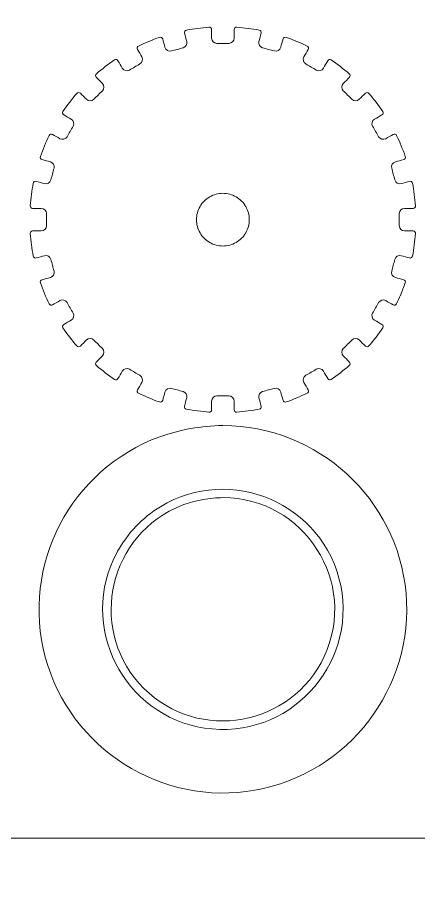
# Model space of a CAD drawing. Header units: centimetres. Extents: x -34.7 to 34.7, y -39.5 to 39.5.
# Drawn here: x 8.46 to 14.45, y 12.44 to 25.41 of the extents above; entities that cross this region are included whole.
import ezdxf

# ---------------------------------------------------------------- set-up
doc = ezdxf.new("R2010")
doc.units = ezdxf.units.CM
doc.header["$MEASUREMENT"] = 0
doc.layers.add('Camada 1', color=7, linetype='Continuous')

msp = doc.modelspace()

# ---------------------------------------------------------------- linework, layer by layer
at = {"layer": 'Camada 1', "color": 5, "lineweight": 9}
msp.add_open_spline([(-34.66849, -39.45036), (-34.66849, -39.45036), (-34.66849, 39.45036), (-34.66849, 39.45036), (-34.66849, 39.45036), (-34.66849, 39.45036), (34.66849, 39.45036), (34.66849, 39.45036), (34.66849, 39.45036), (34.66849, 39.45036), (34.66849, -39.45036), (34.66849, -39.45036), (34.66849, -39.45036), (34.66849, -39.45036), (-34.66849, -39.45036), (-34.66849, -39.45036)], degree=3, knots=[0, 0, 0, 0, 0.2, 0.2, 0.2, 0.2, 0.4, 0.4, 0.4, 0.4, 0.6, 0.6, 0.6, 0.6, 1, 1, 1, 1], dxfattribs=at)
at = {"layer": 'Camada 1', "color": 3, "lineweight": 9}
for points, knots in [([(14.40568, 22.59541), (14.40649, 22.58509), (14.40332, 22.57591), (14.39629, 22.56829), (14.39629, 22.56829), (14.38929, 22.56069), (14.3804, 22.55677), (14.37004, 22.55673), (14.37004, 22.55673), (14.32703, 22.55659), (14.28401, 22.55644), (14.24099, 22.55631), (14.24099, 22.55631), (14.19825, 22.55617), (14.16354, 22.52134), (14.16354, 22.4786), (14.16354, 22.4786), (14.16354, 22.4183), (14.16354, 22.358), (14.16354, 22.2977), (14.16354, 22.2977), (14.16354, 22.25497), (14.19825, 22.22013), (14.24099, 22.21999), (14.24099, 22.21999), (14.28401, 22.21986), (14.32703, 22.21971), (14.37004, 22.21957), (14.37004, 22.21957), (14.3804, 22.21953), (14.38929, 22.2156), (14.39629, 22.20801), (14.39629, 22.20801), (14.40332, 22.20039), (14.40649, 22.19121), (14.40568, 22.18089), (14.40568, 22.18089), (14.3968, 22.06805), (14.38199, 21.95568), (14.36137, 21.84438), (14.36137, 21.84438), (14.35948, 21.8342), (14.35403, 21.82616), (14.34528, 21.82062), (14.34528, 21.82062), (14.33654, 21.81508), (14.32695, 21.8136), (14.31694, 21.81625), (14.31694, 21.81625), (14.27535, 21.82724), (14.23377, 21.83822), (14.19219, 21.84923), (14.19219, 21.84923), (14.15152, 21.85999), (14.10813, 21.83484), (14.09725, 21.7942), (14.09725, 21.7942), (14.08164, 21.73598), (14.06602, 21.67773), (14.05043, 21.61949), (14.05043, 21.61949), (14.03957, 21.57887), (14.06457, 21.53543), (14.10514, 21.5244), (14.10514, 21.5244), (14.14615, 21.51326), (14.18717, 21.50212), (14.22819, 21.49098), (14.22819, 21.49098), (14.23829, 21.48824), (14.24593, 21.48205), (14.2507, 21.47273), (14.2507, 21.47273), (14.25548, 21.46343), (14.25605, 21.45361), (14.25238, 21.44381), (14.25238, 21.44381), (14.22988, 21.38357), (14.20735, 21.32333), (14.18483, 21.26307), (14.18483, 21.26307), (14.18449, 21.26216), (14.18416, 21.26137), (14.18374, 21.26047), (14.18374, 21.26047), (14.16363, 21.21739), (14.14354, 21.17428), (14.12344, 21.1312), (14.12344, 21.1312), (14.11904, 21.12177), (14.11169, 21.11531), (14.10178, 21.11217), (14.10178, 21.11217), (14.09186, 21.10903), (14.08214, 21.11006), (14.07311, 21.11524), (14.07311, 21.11524), (14.03606, 21.13646), (13.99903, 21.15768), (13.96199, 21.1789), (13.96199, 21.1789), (13.92512, 21.20003), (13.8773, 21.18711), (13.85606, 21.15032), (13.85606, 21.15032), (13.82594, 21.0981), (13.7958, 21.04588), (13.76566, 20.99367), (13.76566, 20.99367), (13.74442, 20.95689), (13.75714, 20.90903), (13.79387, 20.88765), (13.79387, 20.88765), (13.83105, 20.86601), (13.86824, 20.84439), (13.90543, 20.82275), (13.90543, 20.82275), (13.91437, 20.81755), (13.92011, 20.80971), (13.92238, 20.7996), (13.92238, 20.7996), (13.92465, 20.78951), (13.92281, 20.77997), (13.91694, 20.77144), (13.91694, 20.77144), (13.85284, 20.67814), (13.78381, 20.58825), (13.71029, 20.50217), (13.71029, 20.50217), (13.70357, 20.4943), (13.69482, 20.49006), (13.68448, 20.48963), (13.68448, 20.48963), (13.67414, 20.48921), (13.66508, 20.49274), (13.65774, 20.50003), (13.65774, 20.50003), (13.62724, 20.53037), (13.59672, 20.56067), (13.5662, 20.59096), (13.5662, 20.59096), (13.53587, 20.62107), (13.48674, 20.621), (13.45651, 20.59076), (13.45651, 20.59076), (13.41387, 20.54812), (13.37122, 20.50548), (13.32858, 20.46284), (13.32858, 20.46284), (13.29837, 20.43262), (13.29828, 20.38346), (13.3284, 20.35315), (13.3284, 20.35315), (13.35871, 20.32263), (13.38904, 20.29212), (13.41935, 20.2616), (13.41935, 20.2616), (13.42665, 20.25426), (13.43017, 20.2452), (13.42973, 20.23485), (13.42973, 20.23485), (13.42932, 20.22451), (13.42507, 20.21577), (13.4172, 20.20905), (13.4172, 20.20905), (13.33113, 20.13554), (13.24119, 20.06655), (13.14791, 20.00244), (13.14791, 20.00244), (13.13938, 19.99657), (13.12983, 19.99474), (13.11973, 19.99701), (13.11973, 19.99701), (13.10964, 19.99927), (13.1018, 20.00501), (13.0966, 20.01396), (13.0966, 20.01396), (13.07497, 20.05115), (13.05334, 20.08833), (13.03171, 20.12551), (13.03171, 20.12551), (13.01034, 20.16223), (12.96249, 20.17495), (12.92569, 20.15371), (12.92569, 20.15371), (12.87348, 20.12357), (12.82127, 20.09342), (12.76905, 20.06329), (12.76905, 20.06329), (12.73224, 20.04205), (12.71935, 19.99423), (12.74047, 19.95736), (12.74047, 19.95736), (12.76185, 19.92003), (12.78324, 19.88271), (12.80463, 19.84538), (12.80463, 19.84538), (12.80977, 19.83639), (12.81083, 19.82673), (12.80775, 19.81686), (12.80775, 19.81686), (12.80465, 19.80697), (12.79829, 19.79963), (12.78894, 19.79517), (12.78894, 19.79517), (12.68678, 19.74645), (12.58207, 19.70308), (12.47536, 19.66529), (12.47536, 19.66529), (12.4656, 19.66183), (12.45592, 19.66253), (12.44676, 19.66733), (12.44676, 19.66733), (12.43759, 19.67212), (12.4315, 19.6797), (12.42879, 19.6897), (12.42879, 19.6897), (12.41751, 19.73121), (12.40624, 19.77271), (12.39496, 19.81423), (12.39496, 19.81423), (12.38394, 19.85482), (12.34048, 19.87982), (12.29987, 19.86892), (12.29987, 19.86892), (12.24162, 19.85331), (12.18338, 19.83771), (12.12514, 19.82209), (12.12514, 19.82209), (12.08453, 19.81119), (12.05939, 19.76782), (12.07013, 19.72717), (12.07013, 19.72717), (12.08113, 19.6856), (12.09213, 19.64402), (12.10312, 19.60244), (12.10312, 19.60244), (12.10577, 19.59245), (12.10429, 19.58284), (12.09875, 19.5741), (12.09875, 19.5741), (12.09322, 19.56536), (12.08516, 19.5599), (12.07499, 19.55802), (12.07499, 19.55802), (11.96369, 19.53736), (11.8513, 19.52256), (11.73845, 19.51369), (11.73845, 19.51369), (11.72814, 19.51287), (11.71895, 19.51606), (11.71134, 19.52308), (11.71134, 19.52308), (11.70373, 19.53008), (11.69981, 19.53897), (11.69978, 19.54933), (11.69978, 19.54933), (11.69964, 19.59235), (11.69949, 19.63537), (11.69935, 19.67839), (11.69935, 19.67839), (11.6992, 19.72113), (11.66438, 19.75582), (11.62164, 19.75582), (11.62164, 19.75582), (11.56136, 19.75582), (11.50105, 19.75582), (11.44077, 19.75582), (11.44077, 19.75582), (11.39803, 19.75582), (11.36321, 19.72113), (11.36307, 19.67839), (11.36307, 19.67839), (11.36293, 19.63537), (11.36277, 19.59235), (11.36262, 19.54933), (11.36262, 19.54933), (11.36259, 19.53897), (11.35866, 19.53008), (11.35106, 19.52308), (11.35106, 19.52308), (11.34345, 19.51606), (11.33426, 19.51287), (11.32394, 19.51369), (11.32394, 19.51369), (11.2111, 19.52256), (11.09872, 19.53737), (10.98743, 19.55802), (10.98743, 19.55802), (10.97725, 19.5599), (10.96921, 19.56536), (10.96366, 19.5741), (10.96366, 19.5741), (10.95813, 19.58284), (10.95664, 19.59245), (10.9593, 19.60244), (10.9593, 19.60244), (10.97028, 19.64402), (10.98127, 19.6856), (10.99227, 19.72717), (10.99227, 19.72717), (11.00301, 19.76782), (10.97787, 19.81119), (10.93726, 19.82209), (10.93726, 19.82209), (10.87902, 19.83771), (10.82079, 19.85334), (10.76254, 19.86892), (10.76254, 19.86892), (10.72195, 19.87979), (10.67849, 19.85481), (10.66747, 19.81424), (10.66747, 19.81424), (10.6562, 19.77272), (10.64493, 19.73121), (10.63364, 19.68968), (10.63364, 19.68968), (10.63092, 19.6797), (10.62484, 19.67212), (10.61567, 19.66733), (10.61567, 19.66733), (10.60651, 19.66253), (10.59682, 19.66183), (10.58707, 19.66529), (10.58707, 19.66529), (10.48035, 19.70306), (10.37564, 19.74644), (10.27347, 19.79516), (10.27347, 19.79516), (10.26413, 19.79962), (10.25777, 19.80696), (10.25468, 19.81684), (10.25468, 19.81684), (10.2516, 19.82672), (10.25266, 19.83638), (10.2578, 19.84536), (10.2578, 19.84536), (10.27918, 19.88268), (10.30055, 19.92), (10.32193, 19.95732), (10.32193, 19.95732), (10.34307, 19.9942), (10.33019, 20.04201), (10.29338, 20.06326), (10.29338, 20.06326), (10.24115, 20.09341), (10.18895, 20.12356), (10.13672, 20.15371), (10.13672, 20.15371), (10.09994, 20.17494), (10.05207, 20.16224), (10.03069, 20.12551), (10.03069, 20.12551), (10.00907, 20.08833), (9.98745, 20.05114), (9.96581, 20.01395), (9.96581, 20.01395), (9.9606, 20.005), (9.95277, 19.99927), (9.94266, 19.997), (9.94266, 19.997), (9.93256, 19.99472), (9.92302, 19.99656), (9.91449, 20.00243), (9.91449, 20.00243), (9.82121, 20.06654), (9.73128, 20.13553), (9.64522, 20.20904), (9.64522, 20.20904), (9.63735, 20.21576), (9.63309, 20.22451), (9.63268, 20.23484), (9.63268, 20.23484), (9.63224, 20.24517), (9.63576, 20.25423), (9.64305, 20.26157), (9.64305, 20.26157), (9.67334, 20.2921), (9.70366, 20.32262), (9.73398, 20.35313), (9.73398, 20.35313), (9.7641, 20.38345), (9.76404, 20.43261), (9.73382, 20.46284), (9.73382, 20.46284), (9.6912, 20.5055), (9.64854, 20.54812), (9.6059, 20.59076), (9.6059, 20.59076), (9.57566, 20.62099), (9.52653, 20.62105), (9.49621, 20.59093), (9.49621, 20.59093), (9.46569, 20.56062), (9.43518, 20.53031), (9.40465, 20.50001), (9.40465, 20.50001), (9.39731, 20.49271), (9.38825, 20.4892), (9.37791, 20.48963), (9.37791, 20.48963), (9.36757, 20.49005), (9.35883, 20.49429), (9.35211, 20.50217), (9.35211, 20.50217), (9.27861, 20.58824), (9.2096, 20.67816), (9.14549, 20.77144), (9.14549, 20.77144), (9.13962, 20.77997), (9.13777, 20.78951), (9.14005, 20.7996), (9.14005, 20.7996), (9.1423, 20.80971), (9.14806, 20.81755), (9.157, 20.82275), (9.157, 20.82275), (9.19419, 20.84439), (9.23138, 20.86601), (9.26856, 20.88765), (9.26856, 20.88765), (9.30528, 20.90903), (9.31803, 20.95688), (9.29677, 20.99369), (9.29677, 20.99369), (9.26662, 21.0459), (9.23647, 21.0981), (9.20633, 21.15032), (9.20633, 21.15032), (9.18508, 21.18711), (9.13729, 21.20003), (9.10041, 21.1789), (9.10041, 21.1789), (9.06308, 21.15751), (9.02575, 21.13613), (8.98841, 21.11474), (8.98841, 21.11474), (8.97944, 21.1096), (8.96978, 21.10854), (8.9599, 21.11162), (8.9599, 21.11162), (8.95002, 21.11472), (8.94268, 21.12107), (8.93822, 21.13041), (8.93822, 21.13041), (8.88949, 21.23258), (8.84612, 21.3373), (8.80834, 21.44399), (8.80834, 21.44399), (8.80488, 21.45375), (8.80559, 21.46343), (8.81039, 21.4726), (8.81039, 21.4726), (8.81518, 21.48178), (8.82276, 21.48786), (8.83274, 21.49057), (8.83274, 21.49057), (8.87425, 21.50185), (8.91577, 21.51313), (8.95729, 21.5244), (8.95729, 21.5244), (8.99786, 21.53543), (9.02287, 21.57888), (9.01197, 21.61951), (9.01197, 21.61951), (8.99636, 21.67773), (8.98076, 21.73598), (8.96514, 21.79422), (8.96514, 21.79422), (8.95425, 21.83482), (8.91088, 21.85997), (8.87023, 21.84922), (8.87023, 21.84922), (8.82864, 21.83822), (8.78707, 21.82723), (8.74547, 21.81624), (8.74547, 21.81624), (8.73547, 21.8136), (8.72587, 21.81508), (8.71713, 21.82062), (8.71713, 21.82062), (8.70839, 21.82616), (8.70294, 21.8342), (8.70105, 21.84438), (8.70105, 21.84438), (8.68041, 21.95568), (8.6656, 22.06805), (8.65674, 22.18091), (8.65674, 22.18091), (8.65592, 22.19123), (8.6591, 22.2004), (8.66612, 22.20802), (8.66612, 22.20802), (8.67312, 22.21562), (8.68202, 22.21954), (8.69238, 22.21958), (8.69238, 22.21958), (8.7354, 22.21972), (8.77843, 22.21986), (8.82145, 22.22001), (8.82145, 22.22001), (8.86419, 22.22015), (8.89889, 22.25498), (8.89889, 22.29771), (8.89889, 22.29771), (8.89889, 22.35802), (8.89889, 22.4183), (8.89889, 22.4786), (8.89889, 22.4786), (8.89889, 22.52134), (8.86418, 22.55617), (8.82144, 22.55631), (8.82144, 22.55631), (8.77842, 22.55644), (8.7354, 22.55659), (8.69238, 22.55673), (8.69238, 22.55673), (8.68202, 22.55677), (8.67312, 22.56069), (8.66612, 22.56829), (8.66612, 22.56829), (8.6591, 22.57591), (8.65592, 22.58509), (8.65674, 22.59541), (8.65674, 22.59541), (8.6656, 22.70826), (8.68041, 22.82065), (8.70106, 22.93195), (8.70106, 22.93195), (8.70295, 22.94212), (8.7084, 22.95017), (8.71715, 22.95571), (8.71715, 22.95571), (8.72588, 22.96124), (8.73549, 22.96272), (8.74549, 22.96007), (8.74549, 22.96007), (8.78707, 22.94909), (8.82865, 22.93809), (8.87023, 22.92709), (8.87023, 22.92709), (8.91088, 22.91634), (8.95425, 22.94148), (8.96514, 22.98209), (8.96514, 22.98209), (8.98076, 23.04034), (8.99636, 23.09858), (9.01197, 23.15681), (9.01197, 23.15681), (9.02287, 23.19743), (8.99786, 23.24089), (8.95729, 23.25191), (8.95729, 23.25191), (8.91577, 23.26318), (8.87426, 23.27445), (8.83274, 23.28574), (8.83274, 23.28574), (8.82276, 23.28845), (8.81518, 23.29454), (8.81039, 23.30371), (8.81039, 23.30371), (8.80559, 23.31287), (8.80488, 23.32256), (8.80834, 23.33232), (8.80834, 23.33232), (8.84612, 23.43901), (8.88949, 23.54373), (8.93822, 23.6459), (8.93822, 23.6459), (8.94268, 23.65523), (8.95002, 23.6616), (8.9599, 23.66469), (8.9599, 23.66469), (8.96978, 23.66778), (8.97944, 23.66671), (8.98841, 23.66157), (8.98841, 23.66157), (9.02575, 23.64019), (9.06308, 23.61881), (9.10041, 23.59742), (9.10041, 23.59742), (9.13729, 23.5763), (9.18507, 23.58921), (9.20631, 23.626), (9.20631, 23.626), (9.23646, 23.67822), (9.26662, 23.73043), (9.29677, 23.78265), (9.29677, 23.78265), (9.31803, 23.81944), (9.3053, 23.86732), (9.26855, 23.88867), (9.26855, 23.88867), (9.23136, 23.9103), (9.19418, 23.93193), (9.157, 23.95357), (9.157, 23.95357), (9.14806, 23.95879), (9.1423, 23.96662), (9.14005, 23.97672), (9.14005, 23.97672), (9.13777, 23.98682), (9.13962, 23.99636), (9.14549, 24.00489), (9.14549, 24.00489), (9.2096, 24.09817), (9.27861, 24.18809), (9.35213, 24.27415), (9.35213, 24.27415), (9.35885, 24.28201), (9.3676, 24.28626), (9.37793, 24.28668), (9.37793, 24.28668), (9.38826, 24.28711), (9.39732, 24.28358), (9.40466, 24.27629), (9.40466, 24.27629), (9.43518, 24.24599), (9.46568, 24.21568), (9.49621, 24.18537), (9.49621, 24.18537), (9.52652, 24.15526), (9.57567, 24.15534), (9.6059, 24.18554), (9.6059, 24.18554), (9.64854, 24.22818), (9.69121, 24.27082), (9.73384, 24.31347), (9.73384, 24.31347), (9.76406, 24.34371), (9.7641, 24.39287), (9.73397, 24.42319), (9.73397, 24.42319), (9.70366, 24.4537), (9.67336, 24.4842), (9.64305, 24.51472), (9.64305, 24.51472), (9.63575, 24.52206), (9.63223, 24.53112), (9.63267, 24.54146), (9.63267, 24.54146), (9.63308, 24.5518), (9.63734, 24.56053), (9.6452, 24.56725), (9.6452, 24.56725), (9.73129, 24.64076), (9.82121, 24.70977), (9.91449, 24.77388), (9.91449, 24.77388), (9.92302, 24.77975), (9.93256, 24.78159), (9.94266, 24.77932), (9.94266, 24.77932), (9.95277, 24.77705), (9.9606, 24.77131), (9.96581, 24.76237), (9.96581, 24.76237), (9.98745, 24.72518), (10.00907, 24.68799), (10.03069, 24.65081), (10.03069, 24.65081), (10.05207, 24.61407), (10.09994, 24.60138), (10.13672, 24.62261), (10.13672, 24.62261), (10.18894, 24.65274), (10.24114, 24.68289), (10.29338, 24.71302), (10.29338, 24.71302), (10.33019, 24.73427), (10.34307, 24.7821), (10.32193, 24.81897), (10.32193, 24.81897), (10.30055, 24.8563), (10.27918, 24.89363), (10.2578, 24.93095), (10.2578, 24.93095), (10.25266, 24.93993), (10.2516, 24.94959), (10.25468, 24.95948), (10.25468, 24.95948), (10.25777, 24.96936), (10.26413, 24.9767), (10.27347, 24.98115), (10.27347, 24.98115), (10.37564, 25.02988), (10.48035, 25.07324), (10.58706, 25.11102), (10.58706, 25.11102), (10.59681, 25.11448), (10.60651, 25.11379), (10.61567, 25.10899), (10.61567, 25.10899), (10.62484, 25.10419), (10.63092, 25.09661), (10.63364, 25.08662), (10.63364, 25.08662), (10.64493, 25.04511), (10.6562, 25.0036), (10.66747, 24.96209), (10.66747, 24.96209), (10.67849, 24.9215), (10.72196, 24.8965), (10.76258, 24.90739), (10.76258, 24.90739), (10.82082, 24.92299), (10.87903, 24.93859), (10.93726, 24.95421), (10.93726, 24.95421), (10.97786, 24.96511), (11.00301, 25.00849), (10.99227, 25.04913), (10.99227, 25.04913), (10.98127, 25.09071), (10.97028, 25.13229), (10.9593, 25.17389), (10.9593, 25.17389), (10.95664, 25.18389), (10.95813, 25.19349), (10.96367, 25.20223), (10.96367, 25.20223), (10.96921, 25.21098), (10.97725, 25.21642), (10.98743, 25.21831), (10.98743, 25.21831), (11.09872, 25.23893), (11.2111, 25.25373), (11.32394, 25.26263), (11.32394, 25.26263), (11.33426, 25.26343), (11.34345, 25.26026), (11.35106, 25.25325), (11.35106, 25.25325), (11.35866, 25.24623), (11.36259, 25.23734), (11.36262, 25.22699), (11.36262, 25.22699), (11.36277, 25.18397), (11.36293, 25.14093), (11.36307, 25.09791), (11.36307, 25.09791), (11.36321, 25.05517), (11.39803, 25.02048), (11.44077, 25.02048), (11.44077, 25.02048), (11.50107, 25.02048), (11.56136, 25.02048), (11.62166, 25.02048), (11.62166, 25.02048), (11.6644, 25.02048), (11.69923, 25.0552), (11.69936, 25.09794), (11.69936, 25.09794), (11.69949, 25.14095), (11.69965, 25.18397), (11.69979, 25.22699), (11.69979, 25.22699), (11.69983, 25.23734), (11.70375, 25.24623), (11.71137, 25.25325), (11.71137, 25.25325), (11.71896, 25.26026), (11.72816, 25.26343), (11.73848, 25.26263), (11.73848, 25.26263), (11.85132, 25.25372), (11.96369, 25.23893), (12.07499, 25.21831), (12.07499, 25.21831), (12.08516, 25.21642), (12.09321, 25.21098), (12.09874, 25.20223), (12.09874, 25.20223), (12.10429, 25.19349), (12.10577, 25.18389), (12.10312, 25.17389), (12.10312, 25.17389), (12.09213, 25.13229), (12.08113, 25.09071), (12.07013, 25.04913), (12.07013, 25.04913), (12.05939, 25.00849), (12.08453, 24.96512), (12.12514, 24.95423), (12.12514, 24.95423), (12.18338, 24.9386), (12.24162, 24.92302), (12.29986, 24.9074), (12.29986, 24.9074), (12.34048, 24.8965), (12.38394, 24.92151), (12.39496, 24.96209), (12.39496, 24.96209), (12.40623, 25.0036), (12.4175, 25.04511), (12.42879, 25.08662), (12.42879, 25.08662), (12.4315, 25.09661), (12.43759, 25.10419), (12.44676, 25.10899), (12.44676, 25.10899), (12.45592, 25.11379), (12.46562, 25.11448), (12.47537, 25.11102), (12.47537, 25.11102), (12.58206, 25.07323), (12.68678, 25.02987), (12.78894, 24.98114), (12.78894, 24.98114), (12.79828, 24.97668), (12.80464, 24.96934), (12.80774, 24.95946), (12.80774, 24.95946), (12.81082, 24.94958), (12.80976, 24.93992), (12.80462, 24.93094), (12.80462, 24.93094), (12.78323, 24.89361), (12.76185, 24.85629), (12.74047, 24.81895), (12.74047, 24.81895), (12.71935, 24.78209), (12.73224, 24.73427), (12.76905, 24.71302), (12.76905, 24.71302), (12.82127, 24.68289), (12.87348, 24.65274), (12.92569, 24.62261), (12.92569, 24.62261), (12.96249, 24.60136), (13.01035, 24.61407), (13.03172, 24.65081), (13.03172, 24.65081), (13.05336, 24.68799), (13.07497, 24.72518), (13.09661, 24.76237), (13.09661, 24.76237), (13.10181, 24.77131), (13.10965, 24.77705), (13.11975, 24.77932), (13.11975, 24.77932), (13.12986, 24.78159), (13.1394, 24.77975), (13.14792, 24.77388), (13.14792, 24.77388), (13.2412, 24.70977), (13.33113, 24.64076), (13.4172, 24.56725), (13.4172, 24.56725), (13.42507, 24.56053), (13.42932, 24.5518), (13.42973, 24.54146), (13.42973, 24.54146), (13.43017, 24.53112), (13.42665, 24.52206), (13.41935, 24.51472), (13.41935, 24.51472), (13.38904, 24.4842), (13.35871, 24.45369), (13.3284, 24.42317), (13.3284, 24.42317), (13.29828, 24.39284), (13.29837, 24.34368), (13.32858, 24.31346), (13.32858, 24.31346), (13.37122, 24.27082), (13.41387, 24.22818), (13.45651, 24.18553), (13.45651, 24.18553), (13.48674, 24.15531), (13.53589, 24.15525), (13.56621, 24.18537), (13.56621, 24.18537), (13.59673, 24.21568), (13.62725, 24.246), (13.65777, 24.27631), (13.65777, 24.27631), (13.66512, 24.28361), (13.67418, 24.28712), (13.68451, 24.2867), (13.68451, 24.2867), (13.69486, 24.28627), (13.70359, 24.28203), (13.71031, 24.27416), (13.71031, 24.27416), (13.78385, 24.18811), (13.85284, 24.09818), (13.91694, 24.00489), (13.91694, 24.00489), (13.92281, 23.99635), (13.92465, 23.98681), (13.92238, 23.9767), (13.92238, 23.9767), (13.92011, 23.96662), (13.91437, 23.95878), (13.90542, 23.95357), (13.90542, 23.95357), (13.86822, 23.93195), (13.83105, 23.91032), (13.79387, 23.88869), (13.79387, 23.88869), (13.75715, 23.86732), (13.74441, 23.81945), (13.76564, 23.78267), (13.76564, 23.78267), (13.79579, 23.73045), (13.82595, 23.67822), (13.8561, 23.626), (13.8561, 23.626), (13.87734, 23.58922), (13.92515, 23.57632), (13.96202, 23.59743), (13.96202, 23.59743), (13.99934, 23.61882), (14.03667, 23.6402), (14.07399, 23.66157), (14.07399, 23.66157), (14.08296, 23.66671), (14.09262, 23.66778), (14.1025, 23.66469), (14.1025, 23.66469), (14.11238, 23.6616), (14.11973, 23.65523), (14.12418, 23.6459), (14.12418, 23.6459), (14.17293, 23.54373), (14.21629, 23.43901), (14.25407, 23.33231), (14.25407, 23.33231), (14.25753, 23.32255), (14.25683, 23.31286), (14.25203, 23.3037), (14.25203, 23.3037), (14.24722, 23.29453), (14.23965, 23.28844), (14.22966, 23.28573), (14.22966, 23.28573), (14.18816, 23.27445), (14.14665, 23.26318), (14.10514, 23.25191), (14.10514, 23.25191), (14.06457, 23.24089), (14.03957, 23.19744), (14.05043, 23.15684), (14.05043, 23.15684), (14.06602, 23.09858), (14.08165, 23.04035), (14.09725, 22.9821), (14.09725, 22.9821), (14.10813, 22.94148), (14.15152, 22.91634), (14.19218, 22.92709), (14.19218, 22.92709), (14.23377, 22.93809), (14.27535, 22.94909), (14.31694, 22.96007), (14.31694, 22.96007), (14.32695, 22.96272), (14.33654, 22.96124), (14.34528, 22.95569), (14.34528, 22.95569), (14.35403, 22.95016), (14.35948, 22.94212), (14.36137, 22.93194), (14.36137, 22.93194), (14.38199, 22.82063), (14.3968, 22.70826), (14.40568, 22.59541)], [0, 0, 0, 0, 0.00411523, 0.00411523, 0.00411523, 0.00411523, 0.00823045, 0.00823045, 0.00823045, 0.00823045, 0.01234568, 0.01234568, 0.01234568, 0.01234568, 0.01646091, 0.01646091, 0.01646091, 0.01646091, 0.02057613, 0.02057613, 0.02057613, 0.02057613, 0.02469136, 0.02469136, 0.02469136, 0.02469136, 0.02880658, 0.02880658, 0.02880658, 0.02880658, 0.03292181, 0.03292181, 0.03292181, 0.03292181, 0.03703704, 0.03703704, 0.03703704, 0.03703704, 0.04115226, 0.04115226, 0.04115226, 0.04115226, 0.04526749, 0.04526749, 0.04526749, 0.04526749, 0.04938272, 0.04938272, 0.04938272, 0.04938272, 0.05349794, 0.05349794, 0.05349794, 0.05349794, 0.05761317, 0.05761317, 0.05761317, 0.05761317, 0.0617284, 0.0617284, 0.0617284, 0.0617284, 0.06584362, 0.06584362, 0.06584362, 0.06584362, 0.06995885, 0.06995885, 0.06995885, 0.06995885, 0.07407407, 0.07407407, 0.07407407, 0.07407407, 0.0781893, 0.0781893, 0.0781893, 0.0781893, 0.08230453, 0.08230453, 0.08230453, 0.08230453, 0.08641975, 0.08641975, 0.08641975, 0.08641975, 0.09053498, 0.09053498, 0.09053498, 0.09053498, 0.09465021, 0.09465021, 0.09465021, 0.09465021, 0.09876543, 0.09876543, 0.09876543, 0.09876543, 0.10288066, 0.10288066, 0.10288066, 0.10288066, 0.10699588, 0.10699588, 0.10699588, 0.10699588, 0.11111111, 0.11111111, 0.11111111, 0.11111111, 0.11522634, 0.11522634, 0.11522634, 0.11522634, 0.11934156, 0.11934156, 0.11934156, 0.11934156, 0.12345679, 0.12345679, 0.12345679, 0.12345679, 0.12757202, 0.12757202, 0.12757202, 0.12757202, 0.13168724, 0.13168724, 0.13168724, 0.13168724, 0.13580247, 0.13580247, 0.13580247, 0.13580247, 0.1399177, 0.1399177, 0.1399177, 0.1399177, 0.14403292, 0.14403292, 0.14403292, 0.14403292, 0.14814815, 0.14814815, 0.14814815, 0.14814815, 0.15226337, 0.15226337, 0.15226337, 0.15226337, 0.1563786, 0.1563786, 0.1563786, 0.1563786, 0.16049383, 0.16049383, 0.16049383, 0.16049383, 0.16460905, 0.16460905, 0.16460905, 0.16460905, 0.16872428, 0.16872428, 0.16872428, 0.16872428, 0.17283951, 0.17283951, 0.17283951, 0.17283951, 0.17695473, 0.17695473, 0.17695473, 0.17695473, 0.18106996, 0.18106996, 0.18106996, 0.18106996, 0.18518519, 0.18518519, 0.18518519, 0.18518519, 0.18930041, 0.18930041, 0.18930041, 0.18930041, 0.19341564, 0.19341564, 0.19341564, 0.19341564, 0.19753086, 0.19753086, 0.19753086, 0.19753086, 0.20164609, 0.20164609, 0.20164609, 0.20164609, 0.20576132, 0.20576132, 0.20576132, 0.20576132, 0.20987654, 0.20987654, 0.20987654, 0.20987654, 0.21399177, 0.21399177, 0.21399177, 0.21399177, 0.218107, 0.218107, 0.218107, 0.218107, 0.22222222, 0.22222222, 0.22222222, 0.22222222, 0.22633745, 0.22633745, 0.22633745, 0.22633745, 0.23045267, 0.23045267, 0.23045267, 0.23045267, 0.2345679, 0.2345679, 0.2345679, 0.2345679, 0.23868313, 0.23868313, 0.23868313, 0.23868313, 0.24279835, 0.24279835, 0.24279835, 0.24279835, 0.24691358, 0.24691358, 0.24691358, 0.24691358, 0.25102881, 0.25102881, 0.25102881, 0.25102881, 0.25514403, 0.25514403, 0.25514403, 0.25514403, 0.25925926, 0.25925926, 0.25925926, 0.25925926, 0.26337449, 0.26337449, 0.26337449, 0.26337449, 0.26748971, 0.26748971, 0.26748971, 0.26748971, 0.27160494, 0.27160494, 0.27160494, 0.27160494, 0.27572016, 0.27572016, 0.27572016, 0.27572016, 0.27983539, 0.27983539, 0.27983539, 0.27983539, 0.28395062, 0.28395062, 0.28395062, 0.28395062, 0.28806584, 0.28806584, 0.28806584, 0.28806584, 0.29218107, 0.29218107, 0.29218107, 0.29218107, 0.2962963, 0.2962963, 0.2962963, 0.2962963, 0.30041152, 0.30041152, 0.30041152, 0.30041152, 0.30452675, 0.30452675, 0.30452675, 0.30452675, 0.30864198, 0.30864198, 0.30864198, 0.30864198, 0.3127572, 0.3127572, 0.3127572, 0.3127572, 0.31687243, 0.31687243, 0.31687243, 0.31687243, 0.32098765, 0.32098765, 0.32098765, 0.32098765, 0.32510288, 0.32510288, 0.32510288, 0.32510288, 0.32921811, 0.32921811, 0.32921811, 0.32921811, 0.33333333, 0.33333333, 0.33333333, 0.33333333, 0.33744856, 0.33744856, 0.33744856, 0.33744856, 0.34156379, 0.34156379, 0.34156379, 0.34156379, 0.34567901, 0.34567901, 0.34567901, 0.34567901, 0.34979424, 0.34979424, 0.34979424, 0.34979424, 0.35390947, 0.35390947, 0.35390947, 0.35390947, 0.35802469, 0.35802469, 0.35802469, 0.35802469, 0.36213992, 0.36213992, 0.36213992, 0.36213992, 0.36625514, 0.36625514, 0.36625514, 0.36625514, 0.37037037, 0.37037037, 0.37037037, 0.37037037, 0.3744856, 0.3744856, 0.3744856, 0.3744856, 0.37860082, 0.37860082, 0.37860082, 0.37860082, 0.38271605, 0.38271605, 0.38271605, 0.38271605, 0.38683128, 0.38683128, 0.38683128, 0.38683128, 0.3909465, 0.3909465, 0.3909465, 0.3909465, 0.39506173, 0.39506173, 0.39506173, 0.39506173, 0.39917695, 0.39917695, 0.39917695, 0.39917695, 0.40329218, 0.40329218, 0.40329218, 0.40329218, 0.40740741, 0.40740741, 0.40740741, 0.40740741, 0.41152263, 0.41152263, 0.41152263, 0.41152263, 0.41563786, 0.41563786, 0.41563786, 0.41563786, 0.41975309, 0.41975309, 0.41975309, 0.41975309, 0.42386831, 0.42386831, 0.42386831, 0.42386831, 0.42798354, 0.42798354, 0.42798354, 0.42798354, 0.43209877, 0.43209877, 0.43209877, 0.43209877, 0.43621399, 0.43621399, 0.43621399, 0.43621399, 0.44032922, 0.44032922, 0.44032922, 0.44032922, 0.44444444, 0.44444444, 0.44444444, 0.44444444, 0.44855967, 0.44855967, 0.44855967, 0.44855967, 0.4526749, 0.4526749, 0.4526749, 0.4526749, 0.45679012, 0.45679012, 0.45679012, 0.45679012, 0.46090535, 0.46090535, 0.46090535, 0.46090535, 0.46502058, 0.46502058, 0.46502058, 0.46502058, 0.4691358, 0.4691358, 0.4691358, 0.4691358, 0.47325103, 0.47325103, 0.47325103, 0.47325103, 0.47736626, 0.47736626, 0.47736626, 0.47736626, 0.48148148, 0.48148148, 0.48148148, 0.48148148, 0.48559671, 0.48559671, 0.48559671, 0.48559671, 0.48971193, 0.48971193, 0.48971193, 0.48971193, 0.49382716, 0.49382716, 0.49382716, 0.49382716, 0.49794239, 0.49794239, 0.49794239, 0.49794239, 0.50205761, 0.50205761, 0.50205761, 0.50205761, 0.50617284, 0.50617284, 0.50617284, 0.50617284, 0.51028807, 0.51028807, 0.51028807, 0.51028807, 0.51440329, 0.51440329, 0.51440329, 0.51440329, 0.51851852, 0.51851852, 0.51851852, 0.51851852, 0.52263374, 0.52263374, 0.52263374, 0.52263374, 0.52674897, 0.52674897, 0.52674897, 0.52674897, 0.5308642, 0.5308642, 0.5308642, 0.5308642, 0.53497942, 0.53497942, 0.53497942, 0.53497942, 0.53909465, 0.53909465, 0.53909465, 0.53909465, 0.54320988, 0.54320988, 0.54320988, 0.54320988, 0.5473251, 0.5473251, 0.5473251, 0.5473251, 0.55144033, 0.55144033, 0.55144033, 0.55144033, 0.55555556, 0.55555556, 0.55555556, 0.55555556, 0.55967078, 0.55967078, 0.55967078, 0.55967078, 0.56378601, 0.56378601, 0.56378601, 0.56378601, 0.56790123, 0.56790123, 0.56790123, 0.56790123, 0.57201646, 0.57201646, 0.57201646, 0.57201646, 0.57613169, 0.57613169, 0.57613169, 0.57613169, 0.58024691, 0.58024691, 0.58024691, 0.58024691, 0.58436214, 0.58436214, 0.58436214, 0.58436214, 0.58847737, 0.58847737, 0.58847737, 0.58847737, 0.59259259, 0.59259259, 0.59259259, 0.59259259, 0.59670782, 0.59670782, 0.59670782, 0.59670782, 0.60082305, 0.60082305, 0.60082305, 0.60082305, 0.60493827, 0.60493827, 0.60493827, 0.60493827, 0.6090535, 0.6090535, 0.6090535, 0.6090535, 0.61316872, 0.61316872, 0.61316872, 0.61316872, 0.61728395, 0.61728395, 0.61728395, 0.61728395, 0.62139918, 0.62139918, 0.62139918, 0.62139918, 0.6255144, 0.6255144, 0.6255144, 0.6255144, 0.62962963, 0.62962963, 0.62962963, 0.62962963, 0.63374486, 0.63374486, 0.63374486, 0.63374486, 0.63786008, 0.63786008, 0.63786008, 0.63786008, 0.64197531, 0.64197531, 0.64197531, 0.64197531, 0.64609053, 0.64609053, 0.64609053, 0.64609053, 0.65020576, 0.65020576, 0.65020576, 0.65020576, 0.65432099, 0.65432099, 0.65432099, 0.65432099, 0.65843621, 0.65843621, 0.65843621, 0.65843621, 0.66255144, 0.66255144, 0.66255144, 0.66255144, 0.66666667, 0.66666667, 0.66666667, 0.66666667, 0.67078189, 0.67078189, 0.67078189, 0.67078189, 0.67489712, 0.67489712, 0.67489712, 0.67489712, 0.67901235, 0.67901235, 0.67901235, 0.67901235, 0.68312757, 0.68312757, 0.68312757, 0.68312757, 0.6872428, 0.6872428, 0.6872428, 0.6872428, 0.69135802, 0.69135802, 0.69135802, 0.69135802, 0.69547325, 0.69547325, 0.69547325, 0.69547325, 0.69958848, 0.69958848, 0.69958848, 0.69958848, 0.7037037, 0.7037037, 0.7037037, 0.7037037, 0.70781893, 0.70781893, 0.70781893, 0.70781893, 0.71193416, 0.71193416, 0.71193416, 0.71193416, 0.71604938, 0.71604938, 0.71604938, 0.71604938, 0.72016461, 0.72016461, 0.72016461, 0.72016461, 0.72427984, 0.72427984, 0.72427984, 0.72427984, 0.72839506, 0.72839506, 0.72839506, 0.72839506, 0.73251029, 0.73251029, 0.73251029, 0.73251029, 0.73662551, 0.73662551, 0.73662551, 0.73662551, 0.74074074, 0.74074074, 0.74074074, 0.74074074, 0.74485597, 0.74485597, 0.74485597, 0.74485597, 0.74897119, 0.74897119, 0.74897119, 0.74897119, 0.75308642, 0.75308642, 0.75308642, 0.75308642, 0.75720165, 0.75720165, 0.75720165, 0.75720165, 0.76131687, 0.76131687, 0.76131687, 0.76131687, 0.7654321, 0.7654321, 0.7654321, 0.7654321, 0.76954733, 0.76954733, 0.76954733, 0.76954733, 0.77366255, 0.77366255, 0.77366255, 0.77366255, 0.77777778, 0.77777778, 0.77777778, 0.77777778, 0.781893, 0.781893, 0.781893, 0.781893, 0.78600823, 0.78600823, 0.78600823, 0.78600823, 0.79012346, 0.79012346, 0.79012346, 0.79012346, 0.79423868, 0.79423868, 0.79423868, 0.79423868, 0.79835391, 0.79835391, 0.79835391, 0.79835391, 0.80246914, 0.80246914, 0.80246914, 0.80246914, 0.80658436, 0.80658436, 0.80658436, 0.80658436, 0.81069959, 0.81069959, 0.81069959, 0.81069959, 0.81481481, 0.81481481, 0.81481481, 0.81481481, 0.81893004, 0.81893004, 0.81893004, 0.81893004, 0.82304527, 0.82304527, 0.82304527, 0.82304527, 0.82716049, 0.82716049, 0.82716049, 0.82716049, 0.83127572, 0.83127572, 0.83127572, 0.83127572, 0.83539095, 0.83539095, 0.83539095, 0.83539095, 0.83950617, 0.83950617, 0.83950617, 0.83950617, 0.8436214, 0.8436214, 0.8436214, 0.8436214, 0.84773663, 0.84773663, 0.84773663, 0.84773663, 0.85185185, 0.85185185, 0.85185185, 0.85185185, 0.85596708, 0.85596708, 0.85596708, 0.85596708, 0.8600823, 0.8600823, 0.8600823, 0.8600823, 0.86419753, 0.86419753, 0.86419753, 0.86419753, 0.86831276, 0.86831276, 0.86831276, 0.86831276, 0.87242798, 0.87242798, 0.87242798, 0.87242798, 0.87654321, 0.87654321, 0.87654321, 0.87654321, 0.88065844, 0.88065844, 0.88065844, 0.88065844, 0.88477366, 0.88477366, 0.88477366, 0.88477366, 0.88888889, 0.88888889, 0.88888889, 0.88888889, 0.89300412, 0.89300412, 0.89300412, 0.89300412, 0.89711934, 0.89711934, 0.89711934, 0.89711934, 0.90123457, 0.90123457, 0.90123457, 0.90123457, 0.90534979, 0.90534979, 0.90534979, 0.90534979, 0.90946502, 0.90946502, 0.90946502, 0.90946502, 0.91358025, 0.91358025, 0.91358025, 0.91358025, 0.91769547, 0.91769547, 0.91769547, 0.91769547, 0.9218107, 0.9218107, 0.9218107, 0.9218107, 0.92592593, 0.92592593, 0.92592593, 0.92592593, 0.93004115, 0.93004115, 0.93004115, 0.93004115, 0.93415638, 0.93415638, 0.93415638, 0.93415638, 0.9382716, 0.9382716, 0.9382716, 0.9382716, 0.94238683, 0.94238683, 0.94238683, 0.94238683, 0.94650206, 0.94650206, 0.94650206, 0.94650206, 0.95061728, 0.95061728, 0.95061728, 0.95061728, 0.95473251, 0.95473251, 0.95473251, 0.95473251, 0.95884774, 0.95884774, 0.95884774, 0.95884774, 0.96296296, 0.96296296, 0.96296296, 0.96296296, 0.96707819, 0.96707819, 0.96707819, 0.96707819, 0.97119342, 0.97119342, 0.97119342, 0.97119342, 0.97530864, 0.97530864, 0.97530864, 0.97530864, 0.97942387, 0.97942387, 0.97942387, 0.97942387, 0.98353909, 0.98353909, 0.98353909, 0.98353909, 0.98765432, 0.98765432, 0.98765432, 0.98765432, 0.99176955, 0.99176955, 0.99176955, 0.99176955, 1, 1, 1, 1]), ([(10.59137, 19.14615), (9.2606, 18.66044), (8.51211, 17.22771), (8.88157, 15.85609), (8.88157, 15.85609), (9.25027, 14.48732), (10.61419, 13.61879), (12.01038, 13.86708), (12.01038, 13.86708), (13.40496, 14.11507), (14.38949, 15.39864), (14.26426, 16.81003), (14.26426, 16.81003), (14.13918, 18.21959), (12.94682, 19.31345), (11.53104, 19.31259), (11.53104, 19.31259), (11.3596, 19.31248), (11.21842, 19.29233), (11.05169, 19.27013), (11.05169, 19.27013), (10.88885, 19.23377), (10.75107, 19.20444), (10.59137, 19.14615)], [0, 0, 0, 0, 0.14285714, 0.14285714, 0.14285714, 0.14285714, 0.28571429, 0.28571429, 0.28571429, 0.28571429, 0.42857143, 0.42857143, 0.42857143, 0.42857143, 0.57142857, 0.57142857, 0.57142857, 0.57142857, 0.71428571, 0.71428571, 0.71428571, 0.71428571, 1, 1, 1, 1]), ([(10.82587, 18.08062), (9.77879, 17.59191), (9.5347, 16.20488), (10.35213, 15.38821), (10.35213, 15.38821), (11.17125, 14.56985), (12.55704, 14.82058), (13.04394, 15.86446), (13.04394, 15.86446), (13.55738, 16.9652), (12.746, 18.2381), (11.53104, 18.23732), (11.53104, 18.23732), (11.4821, 18.23514), (11.43316, 18.23295), (11.38423, 18.23076), (11.38423, 18.23076), (11.17598, 18.20304), (11.02064, 18.17153), (10.82587, 18.08062)], [0, 0, 0, 0, 0.16666667, 0.16666667, 0.16666667, 0.16666667, 0.33333333, 0.33333333, 0.33333333, 0.33333333, 0.5, 0.5, 0.5, 0.5, 0.66666667, 0.66666667, 0.66666667, 0.66666667, 1, 1, 1, 1])]:
    msp.add_open_spline(points, degree=3, knots=knots, dxfattribs=at)
at = {"layer": 'Camada 1', "lineweight": 9}
msp.add_open_spline([(11.3344, 22.72904), (11.27485, 22.69475), (11.22462, 22.64451), (11.19032, 22.58498), (11.19032, 22.58498), (11.1559, 22.5255), (11.13751, 22.45688), (11.13759, 22.38816), (11.13759, 22.38816), (11.13751, 22.31944), (11.1559, 22.25083), (11.19032, 22.19135), (11.19032, 22.19135), (11.22462, 22.1318), (11.27485, 22.08157), (11.3344, 22.04728), (11.3344, 22.04728), (11.39387, 22.01286), (11.46249, 21.99447), (11.53121, 21.99454), (11.53121, 21.99454), (11.59992, 21.99447), (11.66855, 22.01286), (11.72801, 22.04728), (11.72801, 22.04728), (11.78756, 22.08157), (11.8378, 22.1318), (11.87209, 22.19135), (11.87209, 22.19135), (11.90652, 22.25083), (11.9249, 22.31944), (11.92482, 22.38816), (11.92482, 22.38816), (11.9249, 22.45688), (11.90652, 22.5255), (11.87209, 22.58498), (11.87209, 22.58498), (11.8378, 22.64451), (11.78756, 22.69475), (11.72801, 22.72904), (11.72801, 22.72904), (11.66855, 22.76347), (11.59992, 22.78185), (11.53121, 22.78178), (11.53121, 22.78178), (11.46249, 22.78185), (11.39387, 22.76347), (11.3344, 22.72904)], degree=3, knots=[0, 0, 0, 0, 0.07692308, 0.07692308, 0.07692308, 0.07692308, 0.15384615, 0.15384615, 0.15384615, 0.15384615, 0.23076923, 0.23076923, 0.23076923, 0.23076923, 0.30769231, 0.30769231, 0.30769231, 0.30769231, 0.38461538, 0.38461538, 0.38461538, 0.38461538, 0.46153846, 0.46153846, 0.46153846, 0.46153846, 0.53846154, 0.53846154, 0.53846154, 0.53846154, 0.61538462, 0.61538462, 0.61538462, 0.61538462, 0.69230769, 0.69230769, 0.69230769, 0.69230769, 0.76923077, 0.76923077, 0.76923077, 0.76923077, 0.84615385, 0.84615385, 0.84615385, 0.84615385, 1, 1, 1, 1], dxfattribs=at)
at = {"layer": 'Camada 1', "color": 1, "lineweight": 9}
msp.add_open_spline([(9.90438, 17.32569), (9.38027, 16.20208), (10.14055, 14.88919), (11.37325, 14.78127), (11.37325, 14.78127), (12.60973, 14.67302), (13.58684, 15.8337), (13.26341, 17.0345), (13.26341, 17.0345), (12.94088, 18.23197), (11.5197, 18.75005), (10.50289, 18.03845), (10.50289, 18.03845), (10.35887, 17.93764), (10.27127, 17.84639), (10.15527, 17.71963), (10.15527, 17.71963), (10.05174, 17.58453), (9.97799, 17.48347), (9.90438, 17.32569)], degree=3, knots=[0, 0, 0, 0, 0.16666667, 0.16666667, 0.16666667, 0.16666667, 0.33333333, 0.33333333, 0.33333333, 0.33333333, 0.5, 0.5, 0.5, 0.5, 0.66666667, 0.66666667, 0.66666667, 0.66666667, 1, 1, 1, 1], dxfattribs=at)
at = {"layer": 'Camada 1', "color": 5, "lineweight": 9}
msp.add_open_spline([(-34.66849, 13.15012), (-34.66849, 13.15012), (34.66849, 13.15012), (34.66849, 13.15012)], degree=3, dxfattribs=at)

doc.saveas('drawing.dxf')
